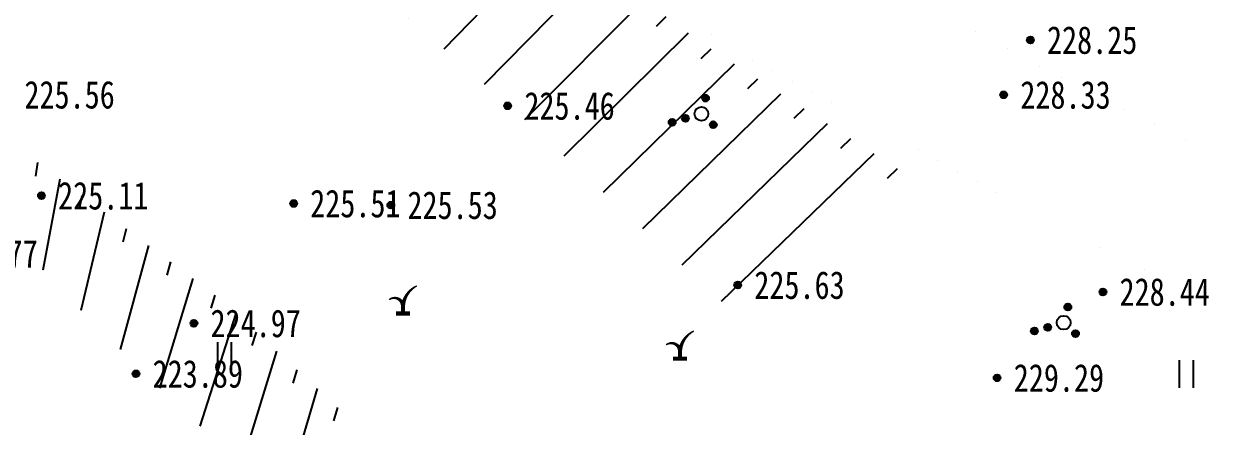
# Model space of a CAD drawing. Header units: millimetres. Extents: x -725 to 2274960, y -506 to 2980382.
# Drawn here: x 560528.47 to 560571.52, y 2885505.5 to 2885520.03 of the extents above; entities that cross this region are included whole.
import ezdxf
from ezdxf.enums import TextEntityAlignment as Align

# ---------------------------------------------------------------- set-up
doc = ezdxf.new("R2010")
doc.units = ezdxf.units.MM
doc.header["$LTSCALE"] = 1000
doc.linetypes.add('X3', pattern=[5, 4, -1])
doc.linetypes.add('X4', pattern=[1.6, 0, -1.6])
for name, color, linetype in [('assist', 8, 'Continuous'), ('DLSS', 8, 'Continuous'), ('DMTZ', 8, 'Continuous'), ('GCD', 8, 'Continuous'), ('SXSS', 5, 'Continuous'), ('YHJ_剖面_梁板', 4, 'Continuous'), ('ZBTZ', 8, 'Continuous')]:
    doc.layers.add(name, color=color, linetype=linetype)
doc.styles.add('等线体', font='simhei.ttf')
doc.linetypes.add('1161', pattern='A,0,[149,AAA.SHX,S=0.15,R=0,X=0,Y=0],-1.6', length=1.6)

# ---------------------------------------------------------------- blocks, each defined once
blk = doc.blocks.new('gc123')
at = {"flags": 128}
for points in [[(1, 2, 0.1, 0.3, 0.253002), (0, 0.555, 0.15, 0.15, 0)], [(0, 0.555, 0.3, 0.1, 0.588194), (-1, 1, 0.05, 0.1, 0)]]:
    blk.add_lwpolyline(points, format="xyseb", dxfattribs=at)
at = {"linetype": 'Continuous', "const_width": 0.3}
blk.add_lwpolyline([(-0.5, 0), (0.5, 0)], dxfattribs=at)
at = {"linetype": 'Continuous', "const_width": 0.3, "flags": 128}
blk.add_lwpolyline([(0, 0.555), (0, 0)], dxfattribs=at)
blk = doc.blocks.new('*U36')
at = {"linetype": 'Continuous'}
for points in [[(-0.25, 2.2), (-0.238, 2.123), (-0.238, 2.277)], [(-0.238, 2.277), (-0.202, 2.053), (-0.202, 2.347)], [(-0.202, 2.053), (-0.238, 2.277), (-0.238, 2.123)], [(-0.202, 2.347), (-0.147, 1.998), (-0.147, 2.402)], [(-0.147, 1.998), (-0.202, 2.347), (-0.202, 2.053)], [(-0.147, 2.402), (-0.077, 1.962), (-0.077, 2.438)], [(-0.077, 1.962), (-0.147, 2.402), (-0.147, 1.998)], [(-0.077, 2.438), (0, 1.95), (0, 2.45)], [(0, 1.95), (-0.077, 2.438), (-0.077, 1.962)], [(0, 2.45), (0.077, 1.962), (0.077, 2.438)], [(0.077, 1.962), (0, 2.45), (0, 1.95)], [(0.077, 2.438), (0.147, 1.998), (0.147, 2.402)], [(0.147, 1.998), (0.077, 2.438), (0.077, 1.962)], [(0.147, 2.402), (0.202, 2.053), (0.202, 2.347)], [(0.202, 2.053), (0.147, 2.402), (0.147, 1.998)], [(0.202, 2.347), (0.238, 2.123), (0.238, 2.277)], [(0.238, 2.123), (0.202, 2.347), (0.202, 2.053)], [(0.25, 2.2), (0.238, 2.277), (0.238, 2.123)]]:
    blk.add_solid(points, dxfattribs=at)
blk = doc.blocks.new('*U35')
at = {"linetype": 'Continuous'}
for points in [[(-0.25, 1.2), (-0.238, 1.123), (-0.238, 1.277)], [(-0.238, 1.277), (-0.202, 1.053), (-0.202, 1.347)], [(-0.202, 1.053), (-0.238, 1.277), (-0.238, 1.123)], [(-0.202, 1.347), (-0.147, 0.998), (-0.147, 1.402)], [(-0.147, 0.998), (-0.202, 1.347), (-0.202, 1.053)], [(-0.147, 1.402), (-0.077, 0.962), (-0.077, 1.438)], [(-0.077, 0.962), (-0.147, 1.402), (-0.147, 0.998)], [(-0.077, 1.438), (0, 0.95), (0, 1.45)], [(0, 0.95), (-0.077, 1.438), (-0.077, 0.962)], [(0, 1.45), (0.077, 0.962), (0.077, 1.438)], [(0.077, 0.962), (0, 1.45), (0, 0.95)], [(0.077, 1.438), (0.147, 0.998), (0.147, 1.402)], [(0.147, 0.998), (0.077, 1.438), (0.077, 0.962)], [(0.147, 1.402), (0.202, 1.053), (0.202, 1.347)], [(0.202, 1.053), (0.147, 1.402), (0.147, 0.998)], [(0.202, 1.347), (0.238, 1.123), (0.238, 1.277)], [(0.238, 1.123), (0.202, 1.347), (0.202, 1.053)], [(0.25, 1.2), (0.238, 1.277), (0.238, 1.123)]]:
    blk.add_solid(points, dxfattribs=at)
blk = doc.blocks.new('*U34')
at = {"linetype": 'Continuous'}
for points in [[(-1.25, -0.6), (-1.238, -0.677), (-1.238, -0.523)], [(-1.238, -0.523), (-1.202, -0.747), (-1.202, -0.453)], [(-1.202, -0.747), (-1.238, -0.523), (-1.238, -0.677)], [(-1.202, -0.453), (-1.147, -0.802), (-1.147, -0.398)], [(-1.147, -0.802), (-1.202, -0.453), (-1.202, -0.747)], [(-1.147, -0.398), (-1.077, -0.838), (-1.077, -0.362)], [(-1.077, -0.838), (-1.147, -0.398), (-1.147, -0.802)], [(-1.077, -0.362), (-1, -0.85), (-1, -0.35)], [(-1, -0.85), (-1.077, -0.362), (-1.077, -0.838)], [(-1, -0.35), (-0.923, -0.838), (-0.923, -0.362)], [(-0.923, -0.838), (-1, -0.35), (-1, -0.85)], [(-0.923, -0.362), (-0.853, -0.802), (-0.853, -0.398)], [(-0.853, -0.802), (-0.923, -0.362), (-0.923, -0.838)], [(-0.853, -0.398), (-0.798, -0.747), (-0.798, -0.453)], [(-0.798, -0.747), (-0.853, -0.398), (-0.853, -0.802)], [(-0.798, -0.453), (-0.762, -0.677), (-0.762, -0.523)], [(-0.762, -0.677), (-0.798, -0.453), (-0.798, -0.747)], [(-0.75, -0.6), (-0.762, -0.523), (-0.762, -0.677)]]:
    blk.add_solid(points, dxfattribs=at)
blk = doc.blocks.new('*U33')
at = {"linetype": 'Continuous'}
for points in [[(0.75, -0.6), (0.762, -0.677), (0.762, -0.523)], [(0.762, -0.523), (0.798, -0.747), (0.798, -0.453)], [(0.798, -0.747), (0.762, -0.523), (0.762, -0.677)], [(0.798, -0.453), (0.853, -0.802), (0.853, -0.398)], [(0.853, -0.802), (0.798, -0.453), (0.798, -0.747)], [(0.853, -0.398), (0.923, -0.838), (0.923, -0.362)], [(0.923, -0.838), (0.853, -0.398), (0.853, -0.802)], [(0.923, -0.362), (1, -0.85), (1, -0.35)], [(1, -0.85), (0.923, -0.362), (0.923, -0.838)], [(1, -0.35), (1.077, -0.838), (1.077, -0.362)], [(1.077, -0.838), (1, -0.35), (1, -0.85)], [(1.077, -0.362), (1.147, -0.802), (1.147, -0.398)], [(1.147, -0.802), (1.077, -0.362), (1.077, -0.838)], [(1.147, -0.398), (1.202, -0.747), (1.202, -0.453)], [(1.202, -0.747), (1.147, -0.398), (1.147, -0.802)], [(1.202, -0.453), (1.238, -0.677), (1.238, -0.523)], [(1.238, -0.677), (1.202, -0.453), (1.202, -0.747)], [(1.25, -0.6), (1.238, -0.523), (1.238, -0.677)]]:
    blk.add_solid(points, dxfattribs=at)
blk = doc.blocks.new('gc160')
for centre, radius in [((0, 2.2), 0.25), ((0, 1.2), 0.25), ((0, 0), 0.5), ((-1, -0.6), 0.25), ((1, -0.6), 0.25)]:
    blk.add_circle(centre, radius)
at = {"linetype": 'Continuous'}
for name in ['*U36', '*U35', '*U34', '*U33']:
    blk.add_blockref(name, (0, 0), dxfattribs=at)
blk = doc.blocks.new('gc121')
for p, q in [((-0.5, 0), (-0.5, 2)), ((0.5, 0), (0.5, 2))]:
    blk.add_line(p, q)
blk = doc.blocks.new('gc200')
h = blk.add_hatch(color=256)
edge = h.paths.add_edge_path()
edge.add_arc((0, 0), 0.25, 0, 360)
blk.add_circle((0, 0), 0.25)

msp = doc.modelspace()

# ---------------------------------------------------------------- linework, layer by layer
at = {"layer": 'assist', "linetype": 'Continuous', "const_width": 0.00000222, "flags": 128}
for points in [[(560512.7141, 2885549.993), (560534.0751, 2885533.181), (560553.0125, 2885519.2965), (560560.5104, 2885514.4734), (560554.7196, 2885509.0282), (560546.7458, 2885516.4004), (560540.3948, 2885521.9596), (560533.5799, 2885527.0446), (560524.8251, 2885534.1076), (560516.5108, 2885540.654), (560510.8433, 2885546.1469)], [(560512.7141, 2885549.993), (560534.0751, 2885533.181), (560553.0125, 2885519.2965), (560560.5104, 2885514.4734), (560554.7196, 2885509.0282), (560546.7458, 2885516.4004), (560540.3948, 2885521.9596), (560533.5799, 2885527.0446), (560524.8251, 2885534.1076), (560516.5108, 2885540.654), (560510.8433, 2885546.1469)], [(560502.7426, 2885535.0227), (560512.0301, 2885527.3766), (560520.5584, 2885521.2957), (560535.5478, 2885510.1043), (560547.484, 2885499.0762), (560557.0316, 2885491.223), (560555.0604, 2885488.0627), (560553.4079, 2885488.6674), (560548.2545, 2885491.2344), (560545.1701, 2885494.1056), (560541.4736, 2885498.9782), (560539.4783, 2885501.6866), (560534.38, 2885505.8691), (560529.8916, 2885510.3129), (560526.325, 2885514.2672), (560518.6959, 2885518.4828), (560512.9185, 2885522.7889), (560502.4777, 2885531.8897)], [(560502.7426, 2885535.0227), (560512.0301, 2885527.3766), (560520.5584, 2885521.2957), (560535.5478, 2885510.1043), (560547.484, 2885499.0762), (560557.0316, 2885491.223), (560555.0604, 2885488.0627), (560553.4079, 2885488.6674), (560548.2545, 2885491.2344), (560545.1701, 2885494.1056), (560541.4736, 2885498.9782), (560539.4783, 2885501.6866), (560534.38, 2885505.8691), (560529.8916, 2885510.3129), (560526.325, 2885514.2672), (560518.6959, 2885518.4828), (560512.9185, 2885522.7889), (560502.4777, 2885531.8897)]]:
    msp.add_lwpolyline(points, close=True, dxfattribs=at)
at = {"layer": 'assist', "linetype": 'Continuous', "flags": 128}
msp.add_lwpolyline([(560564.6482, 2885519.6105, 0.00000222, 0.00000222, 0), (560560.3954, 2885521.9674, 0.00000222, 0.00000222, 0), (560551.8499, 2885527.54, 0.00000222, 0.00000222, 0), (560546.1687, 2885531.6771, 0.00000222, 0.00000222, 0), (560541.0508, 2885536.5735, 0.00000222, 0.00000222, 0), (560536.7287, 2885540.9619, 0.00000222, 0.00000222, 0), (560532.277, 2885545.1798, 0.00000222, 0.00000222, 0), (560536.5459, 2885548.3476, 0.00000222, 0.00000222, 0), (560548.1419, 2885537.7451, 0.00000222, 0.00000222, 0), (560553.8853, 2885532.8023, 0.00000222, 0.00000222, 0), (560564.2244, 2885525.1834, 0.00000222, 0.00000222, 0), (560567.9688, 2885523.3267, 0.00000222, 0.00000222, 0)], format="xyseb", close=True, dxfattribs=at)
msp.add_lwpolyline([(560564.6482, 2885519.6105, 0.00000222, 0.00000222, 0), (560560.3954, 2885521.9674, 0.00000222, 0.00000222, 0), (560551.8499, 2885527.54, 0.00000222, 0.00000222, 0), (560546.1687, 2885531.6771, 0.00000222, 0.00000222, 0), (560541.0508, 2885536.5735, 0.00000222, 0.00000222, 0), (560536.7287, 2885540.9619, 0.00000222, 0.00000222, 0), (560532.277, 2885545.1798, 0.00000222, 0.00000222, 0), (560536.5459, 2885548.3476, 0.00000222, 0.00000222, 0), (560548.1419, 2885537.7451, 0.00000222, 0.00000222, 0), (560553.8853, 2885532.8023, 0.00000222, 0.00000222, 0), (560564.2244, 2885525.1834, 0.00000222, 0.00000222, 0), (560567.9688, 2885523.3267, 0.00000222, 0.00000222, 0)], format="xyseb", close=True, dxfattribs=at)
at = {"layer": 'DLSS', "linetype": 'X3', "const_width": 0.0001, "flags": 128}
for points, elevation in [([(560602.7051, 2885498.5574), (560587.9401, 2885503.5184), (560577.2169, 2885507.2568), (560567.1558, 2885512.0239), (560553.8781, 2885519.2211), (560538.0305, 2885531.2246), (560524.6792, 2885542.6793), (560513.0957, 2885552.6893), (560495.4796, 2885568.2188), (560484.0251, 2885577.9468), (560458.6705, 2885596.5553), (560431.8988, 2885614.212), (560412.7416, 2885627.4434), (560396.9685, 2885635.5986), (560390.6671, 2885639.1491)], 222.1495), ([(560412.158, 2885633.289), (560418.9093, 2885629.2711), (560425.987, 2885624.5234), (560438.1994, 2885616.0126), (560446.8462, 2885610.0254), (560461.2674, 2885600.435), (560468.4164, 2885595.6736), (560482.6738, 2885585.0549), (560495.5396, 2885574.2139), (560510.3611, 2885561.808), (560525.307, 2885548.57), (560534.2104, 2885540.6416), (560541.3275, 2885534.5549), (560549.242, 2885528.2381), (560556.1877, 2885523.4429), (560565.2041, 2885518.4674), (560574.7122, 2885513.6644), (560583.2466, 2885510.3415), (560592.3922, 2885506.7754), (560600.8898, 2885504.2336), (560604.4755, 2885502.9819)], 222.9981)]:
    msp.add_lwpolyline(points, dxfattribs=dict(at, elevation=elevation))
at = {"layer": 'DLSS', "color": 4, "const_width": 0.0001, "flags": 128}
for points, elevation in [([(560602.7051, 2885498.5574), (560587.9401, 2885503.5184), (560577.2169, 2885507.2568), (560567.1558, 2885512.0239), (560553.8781, 2885519.2211), (560538.0305, 2885531.2246), (560524.6792, 2885542.6793), (560513.0957, 2885552.6893), (560495.4796, 2885568.2188), (560484.0251, 2885577.9468), (560458.6705, 2885596.5553), (560431.8988, 2885614.212), (560412.7416, 2885627.4434), (560396.9685, 2885635.5986), (560390.6671, 2885639.1491)], 222.1495), ([(560412.158, 2885633.289), (560418.9093, 2885629.2711), (560425.987, 2885624.5234), (560438.1994, 2885616.0126), (560446.8462, 2885610.0254), (560461.2674, 2885600.435), (560468.4164, 2885595.6736), (560482.6738, 2885585.0549), (560495.5396, 2885574.2139), (560510.3611, 2885561.808), (560525.307, 2885548.57), (560534.2104, 2885540.6416), (560541.3275, 2885534.5549), (560549.242, 2885528.2381), (560556.1877, 2885523.4429), (560565.2041, 2885518.4674), (560574.7122, 2885513.6644), (560583.2466, 2885510.3415), (560592.3922, 2885506.7754), (560600.8898, 2885504.2336), (560604.4755, 2885502.9819)], 222.9981)]:
    msp.add_lwpolyline(points, dxfattribs=dict(at, elevation=elevation))
at = {"layer": 'DMTZ', "linetype": 'Continuous'}
for p, q in [((560547.6371, 2885523.2376, 222.2684), (560543.6537, 2885519.107, 222.2684)), ((560547.6371, 2885523.2376, 222.2684), (560543.6537, 2885519.107, 222.2684)), ((560549.2501, 2885522.0551, 222.2684), (560545.1093, 2885517.8329, 222.2684)), ((560549.2501, 2885522.0551, 222.2684), (560545.1093, 2885517.8329, 222.2684)), ((560550.863, 2885520.8725, 222.2684), (560546.5648, 2885516.5588, 222.2684)), ((560550.863, 2885520.8725, 222.2684), (560546.5648, 2885516.5588, 222.2684)), ((560551.6695, 2885520.2812, 222.2684), (560551.3153, 2885519.9283, 222.2684)), ((560551.6695, 2885520.2812, 222.2684), (560551.3153, 2885519.9283, 222.2684)), ((560552.4759, 2885519.6899, 222.2684), (560547.9896, 2885515.2505, 222.2684)), ((560552.4759, 2885519.6899, 222.2684), (560547.9896, 2885515.2505, 222.2684)), ((560553.294, 2885519.1155, 222.2684), (560552.9376, 2885518.7648, 222.2684)), ((560553.294, 2885519.1155, 222.2684), (560552.9376, 2885518.7648, 222.2684)), ((560554.135, 2885518.5745, 222.2684), (560549.41, 2885513.9373, 222.2684)), ((560554.135, 2885518.5745, 222.2684), (560549.41, 2885513.9373, 222.2684)), ((560554.976, 2885518.0335, 222.2684), (560554.6187, 2885517.6837, 222.2684)), ((560554.976, 2885518.0335, 222.2684), (560554.6187, 2885517.6837, 222.2684)), ((560555.817, 2885517.4925, 222.2684), (560550.8303, 2885512.624, 222.2684)), ((560555.817, 2885517.4925, 222.2684), (560550.8303, 2885512.624, 222.2684)), ((560556.658, 2885516.9515, 222.2684), (560556.2999, 2885516.6026, 222.2684)), ((560556.658, 2885516.9515, 222.2684), (560556.2999, 2885516.6026, 222.2684)), ((560557.4991, 2885516.4105, 222.2684), (560552.2507, 2885511.3108, 222.2684)), ((560557.4991, 2885516.4105, 222.2684), (560552.2507, 2885511.3108, 222.2684)), ((560558.3401, 2885515.8695, 222.2684), (560557.9811, 2885515.5215, 222.2684)), ((560558.3401, 2885515.8695, 222.2684), (560557.9811, 2885515.5215, 222.2684)), ((560559.1811, 2885515.3285, 222.2684), (560553.6711, 2885509.9976, 222.2684)), ((560559.1811, 2885515.3285, 222.2684), (560553.6711, 2885509.9976, 222.2684)), ((560528.9687, 2885515.0165, 218.7951), (560528.893, 2885514.5222, 218.7951)), ((560528.9687, 2885515.0165, 218.7951), (560528.893, 2885514.5222, 218.7951)), ((560560.0221, 2885514.7875, 222.2684), (560559.6624, 2885514.4402, 222.2684)), ((560560.0221, 2885514.7875, 222.2684), (560559.6624, 2885514.4402, 222.2684)), ((560529.77, 2885514.4182, 218.7951), (560529.1565, 2885511.1279, 218.7951)), ((560529.77, 2885514.4182, 218.7951), (560529.1565, 2885511.1279, 218.7951)), ((560530.5713, 2885513.8199, 218.7951), (560530.4653, 2885513.3313, 218.7951)), ((560530.5713, 2885513.8199, 218.7951), (560530.4653, 2885513.3313, 218.7951)), ((560531.3726, 2885513.2217, 218.7951), (560530.5329, 2885509.678, 218.7951)), ((560531.3726, 2885513.2217, 218.7951), (560530.5329, 2885509.678, 218.7951)), ((560532.1739, 2885512.6234, 218.7951), (560532.0503, 2885512.1389, 218.7951)), ((560532.1739, 2885512.6234, 218.7951), (560532.0503, 2885512.1389, 218.7951)), ((560532.9752, 2885512.0251, 218.7951), (560531.9542, 2885508.2709, 218.7951)), ((560532.9752, 2885512.0251, 218.7951), (560531.9542, 2885508.2709, 218.7951)), ((560533.7765, 2885511.4269, 218.7951), (560533.6381, 2885510.9464, 218.7951)), ((560533.7765, 2885511.4269, 218.7951), (560533.6381, 2885510.9464, 218.7951)), ((560534.5778, 2885510.8286, 218.7951), (560533.3754, 2885506.8637, 218.7951)), ((560534.5778, 2885510.8286, 218.7951), (560533.3754, 2885506.8637, 218.7951)), ((560535.3791, 2885510.2303, 218.7951), (560535.2277, 2885509.7538, 218.7951)), ((560535.3791, 2885510.2303, 218.7951), (560535.2277, 2885509.7538, 218.7951)), ((560536.1276, 2885509.5687, 218.7951), (560534.8333, 2885505.4972, 218.7951)), ((560536.1276, 2885509.5687, 218.7951), (560534.8333, 2885505.4972, 218.7951)), ((560536.8621, 2885508.89, 218.7951), (560536.7133, 2885508.4127, 218.7951)), ((560536.8621, 2885508.89, 218.7951), (560536.7133, 2885508.4127, 218.7951)), ((560537.5966, 2885508.2114, 218.7951), (560536.3796, 2885504.2287, 218.7951)), ((560537.5966, 2885508.2114, 218.7951), (560536.3796, 2885504.2287, 218.7951)), ((560538.3311, 2885507.5328, 218.7951), (560538.1878, 2885507.0538, 218.7951)), ((560538.3311, 2885507.5328, 218.7951), (560538.1878, 2885507.0538, 218.7951)), ((560539.0656, 2885506.8542, 218.7951), (560537.9258, 2885502.9602, 218.7951)), ((560539.0656, 2885506.8542, 218.7951), (560537.9258, 2885502.9602, 218.7951)), ((560539.8001, 2885506.1756, 218.7951), (560539.6626, 2885505.6948, 218.7951)), ((560539.8001, 2885506.1756, 218.7951), (560539.6626, 2885505.6948, 218.7951))]:
    msp.add_line(p, q, dxfattribs=at)
at = {"layer": 'DMTZ', "linetype": 'Continuous', "const_width": 0.00000222}
for points, elevation in [([(560512.7141, 2885549.993), (560534.0751, 2885533.181), (560553.0125, 2885519.2965), (560560.5104, 2885514.4734)], 222.2684), ([(560512.7141, 2885549.993), (560534.0751, 2885533.181), (560553.0125, 2885519.2965), (560560.5104, 2885514.4734)], 222.2684), ([(560502.7426, 2885535.0227), (560512.0301, 2885527.3766), (560520.5584, 2885521.2957), (560535.5478, 2885510.1043), (560547.484, 2885499.0762), (560557.0316, 2885491.223)], 218.7951), ([(560502.7426, 2885535.0227), (560512.0301, 2885527.3766), (560520.5584, 2885521.2957), (560535.5478, 2885510.1043), (560547.484, 2885499.0762), (560557.0316, 2885491.223)], 218.7951)]:
    msp.add_lwpolyline(points, dxfattribs=dict(at, elevation=elevation))
at = {"layer": 'DMTZ', "linetype": 'X4', "const_width": 0.00000222}
for points, elevation in [([(560510.8433, 2885546.1469), (560516.5108, 2885540.654), (560524.8251, 2885534.1076), (560533.5799, 2885527.0446), (560540.3948, 2885521.9596), (560546.7458, 2885516.4004), (560554.7196, 2885509.0282)], 222.2684), ([(560510.8433, 2885546.1469), (560516.5108, 2885540.654), (560524.8251, 2885534.1076), (560533.5799, 2885527.0446), (560540.3948, 2885521.9596), (560546.7458, 2885516.4004), (560554.7196, 2885509.0282)], 222.2684), ([(560502.4777, 2885531.8897), (560512.9185, 2885522.7889), (560518.6959, 2885518.4828), (560526.325, 2885514.2672), (560529.8916, 2885510.3129), (560534.38, 2885505.8691), (560539.4783, 2885501.6866), (560541.4736, 2885498.9782), (560545.1701, 2885494.1056), (560548.2545, 2885491.2344), (560553.4079, 2885488.6674), (560555.0604, 2885488.0627)], 218.7951), ([(560502.4777, 2885531.8897), (560512.9185, 2885522.7889), (560518.6959, 2885518.4828), (560526.325, 2885514.2672), (560529.8916, 2885510.3129), (560534.38, 2885505.8691), (560539.4783, 2885501.6866), (560541.4736, 2885498.9782), (560545.1701, 2885494.1056), (560548.2545, 2885491.2344), (560553.4079, 2885488.6674), (560555.0604, 2885488.0627)], 218.7951)]:
    msp.add_lwpolyline(points, dxfattribs=dict(at, elevation=elevation))
at = {"layer": 'DMTZ', "linetype": 'Continuous', "elevation": 222.1763}
msp.add_lwpolyline([(560564.6482, 2885519.6105, 0.00000222, 0.00000222, 0), (560560.3954, 2885521.9674, 0.00000222, 0.00000222, 0), (560551.8499, 2885527.54, 0.00000222, 0.00000222, 0), (560546.1687, 2885531.6771, 0.00000222, 0.00000222, 0), (560541.0508, 2885536.5735, 0.00000222, 0.00000222, 0), (560536.7287, 2885540.9619, 0.00000222, 0.00000222, 0), (560532.277, 2885545.1798, 0.00000222, 0.00000222, 0)], format="xyseb", dxfattribs=at)
msp.add_lwpolyline([(560564.6482, 2885519.6105, 0.00000222, 0.00000222, 0), (560560.3954, 2885521.9674, 0.00000222, 0.00000222, 0), (560551.8499, 2885527.54, 0.00000222, 0.00000222, 0), (560546.1687, 2885531.6771, 0.00000222, 0.00000222, 0), (560541.0508, 2885536.5735, 0.00000222, 0.00000222, 0), (560536.7287, 2885540.9619, 0.00000222, 0.00000222, 0), (560532.277, 2885545.1798, 0.00000222, 0.00000222, 0)], format="xyseb", dxfattribs=at)
at = {"layer": 'SXSS', "linetype": 'Continuous', "elevation": 217.1504, "flags": 128}
msp.add_lwpolyline([(560537.0767, 2885503.2669, 0.00000222, 0.00000222, 0), (560533.2022, 2885506.595, 0.00000222, 0.00000222, 0), (560531.0504, 2885509.1007, 0.00000222, 0.00000222, 0), (560528.4552, 2885511.9849, 0.00000222, 0.00000222, 0), (560525.7053, 2885514.0616, 0.00000222, 0.00000222, 0), (560521.0386, 2885516.71, 0.00000222, 0.00000222, 0), (560515.8106, 2885520.3594, 0.00000222, 0.00000222, 0), (560512.416, 2885522.4403, 0.00000222, 0.00000222, 0), (560507.9142, 2885525.2501, 0.00000222, 0.00000222, 0), (560503.9827, 2885528.6497, 0.00000222, 0.00000222, 0), (560497.7395, 2885532.5145, 0.00000222, 0.00000222, 0)], format="xyseb", dxfattribs=at)
msp.add_lwpolyline([(560537.0767, 2885503.2669, 0.00000222, 0.00000222, 0), (560533.2022, 2885506.595, 0.00000222, 0.00000222, 0), (560531.0504, 2885509.1007, 0.00000222, 0.00000222, 0), (560528.4552, 2885511.9849, 0.00000222, 0.00000222, 0), (560525.7053, 2885514.0616, 0.00000222, 0.00000222, 0), (560521.0386, 2885516.71, 0.00000222, 0.00000222, 0), (560515.8106, 2885520.3594, 0.00000222, 0.00000222, 0), (560512.416, 2885522.4403, 0.00000222, 0.00000222, 0), (560507.9142, 2885525.2501, 0.00000222, 0.00000222, 0), (560503.9827, 2885528.6497, 0.00000222, 0.00000222, 0), (560497.7395, 2885532.5145, 0.00000222, 0.00000222, 0)], format="xyseb", dxfattribs=at)
at = {"layer": 'YHJ_剖面_梁板'}
msp.add_circle((589254.9496, 2837256.879), 143124.932, dxfattribs=at)
at = {"layer": 'ZBTZ', "linetype": '1161', "elevation": 218.9526, "flags": 128}
msp.add_lwpolyline([(560560.2482, 2885499.7286, 0.00000222, 0.00000222, 0), (560554.9687, 2885507.8718, 0.00000222, 0.00000222, 0), (560547.7407, 2885514.3577, 0.00000222, 0.00000222, 0), (560537.815, 2885521.9035, 0.00000222, 0.00000222, 0), (560531.6754, 2885527.3923, 0.00000222, 0.00000222, 0), (560521.2324, 2885537.1209, 0.00000222, 0.00000222, 0), (560511.8734, 2885544.656, 0.00000222, 0.00000222, 0), (560510.7734, 2885544.9977, 0.00000222, 0.00000222, 0), (560503.0251, 2885535.0616, 0.00000222, 0.00000222, 0), (560508.9044, 2885529.9365, 0.00000222, 0.00000222, 0), (560514.0288, 2885525.2662, 0.00000222, 0.00000222, 0), (560526.7722, 2885517.7387, 0.00000222, 0.00000222, 0), (560531.0481, 2885514.2918, 0.00000222, 0.00000222, 0), (560538.1285, 2885508.0672, 0.00000222, 0.00000222, 0), (560546.7151, 2885500.6776, 0.00000222, 0.00000222, 0), (560556.3313, 2885493.3076, 0.00000222, 0.00000222, 0), (560558.0464, 2885495.1294, 0.00000222, 0.00000222, 0), (560560.2482, 2885499.7286, 0.00000222, 0.00000222, 0)], format="xyseb", dxfattribs=at)
msp.add_lwpolyline([(560560.2482, 2885499.7286, 0.00000222, 0.00000222, 0), (560554.9687, 2885507.8718, 0.00000222, 0.00000222, 0), (560547.7407, 2885514.3577, 0.00000222, 0.00000222, 0), (560537.815, 2885521.9035, 0.00000222, 0.00000222, 0), (560531.6754, 2885527.3923, 0.00000222, 0.00000222, 0), (560521.2324, 2885537.1209, 0.00000222, 0.00000222, 0), (560511.8734, 2885544.656, 0.00000222, 0.00000222, 0), (560510.7734, 2885544.9977, 0.00000222, 0.00000222, 0), (560503.0251, 2885535.0616, 0.00000222, 0.00000222, 0), (560508.9044, 2885529.9365, 0.00000222, 0.00000222, 0), (560514.0288, 2885525.2662, 0.00000222, 0.00000222, 0), (560526.7722, 2885517.7387, 0.00000222, 0.00000222, 0), (560531.0481, 2885514.2918, 0.00000222, 0.00000222, 0), (560538.1285, 2885508.0672, 0.00000222, 0.00000222, 0), (560546.7151, 2885500.6776, 0.00000222, 0.00000222, 0), (560556.3313, 2885493.3076, 0.00000222, 0.00000222, 0), (560558.0464, 2885495.1294, 0.00000222, 0.00000222, 0), (560560.2482, 2885499.7286, 0.00000222, 0.00000222, 0)], format="xyseb", dxfattribs=at)

# ---------------------------------------------------------------- block references
at = {"layer": 'GCD', "linetype": 'Continuous'}
ref = msp.add_blockref('gc200', (560564.841, 2885519.442, 228.25), dxfattribs=dict(at, xscale=0.5, yscale=0.5, zscale=0.5))
ref.add_attrib('height', '228.25', dxfattribs={"linetype": 'Continuous', "height": 1, "style": '等线体', "width": 0.8}).set_placement((560565.441, 2885519.442, 228.25), align=Align.MIDDLE_LEFT)
ref = msp.add_blockref('gc200', (560564.841, 2885519.442, 228.25), dxfattribs=dict(at, xscale=0.5, yscale=0.5, zscale=0.5))
ref.add_attrib('height', '228.25', dxfattribs={"linetype": 'Continuous', "height": 1, "style": '等线体', "width": 0.8}).set_placement((560565.441, 2885519.442, 228.25), align=Align.MIDDLE_LEFT)
ref = msp.add_blockref('gc200', (560527.893, 2885517.468, 225.563), dxfattribs=dict(at, xscale=0.5, yscale=0.5, zscale=0.5))
ref.add_attrib('height', '225.56', dxfattribs={"linetype": 'Continuous', "height": 1, "style": '等线体', "width": 0.8}).set_placement((560528.493, 2885517.468, 225.563), align=Align.MIDDLE_LEFT)
ref = msp.add_blockref('gc200', (560527.893, 2885517.468, 225.563), dxfattribs=dict(at, xscale=0.5, yscale=0.5, zscale=0.5))
ref.add_attrib('height', '225.56', dxfattribs={"linetype": 'Continuous', "height": 1, "style": '等线体', "width": 0.8}).set_placement((560528.493, 2885517.468, 225.563), align=Align.MIDDLE_LEFT)
ref = msp.add_blockref('gc200', (560563.878, 2885517.462, 228.334), dxfattribs=dict(at, xscale=0.5, yscale=0.5, zscale=0.5))
ref.add_attrib('height', '228.33', dxfattribs={"linetype": 'Continuous', "height": 1, "style": '等线体', "width": 0.8}).set_placement((560564.478, 2885517.462, 228.334), align=Align.MIDDLE_LEFT)
ref = msp.add_blockref('gc200', (560563.878, 2885517.462, 228.334), dxfattribs=dict(at, xscale=0.5, yscale=0.5, zscale=0.5))
ref.add_attrib('height', '228.33', dxfattribs={"linetype": 'Continuous', "height": 1, "style": '等线体', "width": 0.8}).set_placement((560564.478, 2885517.462, 228.334), align=Align.MIDDLE_LEFT)
ref = msp.add_blockref('gc200', (560545.958, 2885517.065, 225.463), dxfattribs=dict(at, xscale=0.5, yscale=0.5, zscale=0.5))
ref.add_attrib('height', '225.46', dxfattribs={"linetype": 'Continuous', "height": 1, "style": '等线体', "width": 0.8}).set_placement((560546.558, 2885517.065, 225.463), align=Align.MIDDLE_LEFT)
ref = msp.add_blockref('gc200', (560545.958, 2885517.065, 225.463), dxfattribs=dict(at, xscale=0.5, yscale=0.5, zscale=0.5))
ref.add_attrib('height', '225.46', dxfattribs={"linetype": 'Continuous', "height": 1, "style": '等线体', "width": 0.8}).set_placement((560546.558, 2885517.065, 225.463), align=Align.MIDDLE_LEFT)
ref = msp.add_blockref('gc200', (560529.109, 2885513.822, 225.11), dxfattribs=dict(at, xscale=0.5, yscale=0.5, zscale=0.5))
ref.add_attrib('height', '225.11', dxfattribs={"linetype": 'Continuous', "height": 1, "style": '等线体', "width": 0.8}).set_placement((560529.709, 2885513.822, 225.11), align=Align.MIDDLE_LEFT)
ref = msp.add_blockref('gc200', (560529.109, 2885513.822, 225.11), dxfattribs=dict(at, xscale=0.5, yscale=0.5, zscale=0.5))
ref.add_attrib('height', '225.11', dxfattribs={"linetype": 'Continuous', "height": 1, "style": '等线体', "width": 0.8}).set_placement((560529.709, 2885513.822, 225.11), align=Align.MIDDLE_LEFT)
ref = msp.add_blockref('gc200', (560538.218, 2885513.539, 225.507), dxfattribs=dict(at, xscale=0.5, yscale=0.5, zscale=0.5))
ref.add_attrib('height', '225.51', dxfattribs={"linetype": 'Continuous', "height": 1, "style": '等线体', "width": 0.8}).set_placement((560538.818, 2885513.539, 225.507), align=Align.MIDDLE_LEFT)
ref = msp.add_blockref('gc200', (560538.218, 2885513.539, 225.507), dxfattribs=dict(at, xscale=0.5, yscale=0.5, zscale=0.5))
ref.add_attrib('height', '225.51', dxfattribs={"linetype": 'Continuous', "height": 1, "style": '等线体', "width": 0.8}).set_placement((560538.818, 2885513.539, 225.507), align=Align.MIDDLE_LEFT)
ref = msp.add_blockref('gc200', (560541.732, 2885513.479, 225.533), dxfattribs=dict(at, xscale=0.5, yscale=0.5, zscale=0.5))
ref.add_attrib('height', '225.53', dxfattribs={"linetype": 'Continuous', "height": 1, "style": '等线体', "width": 0.8}).set_placement((560542.332, 2885513.479, 225.533), align=Align.MIDDLE_LEFT)
ref = msp.add_blockref('gc200', (560541.732, 2885513.479, 225.533), dxfattribs=dict(at, xscale=0.5, yscale=0.5, zscale=0.5))
ref.add_attrib('height', '225.53', dxfattribs={"linetype": 'Continuous', "height": 1, "style": '等线体', "width": 0.8}).set_placement((560542.332, 2885513.479, 225.533), align=Align.MIDDLE_LEFT)
ref = msp.add_blockref('gc200', (560525.109, 2885511.722, 223.77), dxfattribs=dict(at, xscale=0.5, yscale=0.5, zscale=0.5))
ref.add_attrib('height', '223.77', dxfattribs={"linetype": 'Continuous', "height": 1, "style": '等线体', "width": 0.8}).set_placement((560525.709, 2885511.722, 223.77), align=Align.MIDDLE_LEFT)
ref = msp.add_blockref('gc200', (560525.109, 2885511.722, 223.77), dxfattribs=dict(at, xscale=0.5, yscale=0.5, zscale=0.5))
ref.add_attrib('height', '223.77', dxfattribs={"linetype": 'Continuous', "height": 1, "style": '等线体', "width": 0.8}).set_placement((560525.709, 2885511.722, 223.77), align=Align.MIDDLE_LEFT)
ref = msp.add_blockref('gc200', (560554.266, 2885510.593, 225.626), dxfattribs=dict(at, xscale=0.5, yscale=0.5, zscale=0.5))
ref.add_attrib('height', '225.63', dxfattribs={"linetype": 'Continuous', "height": 1, "style": '等线体', "width": 0.8}).set_placement((560554.866, 2885510.593, 225.626), align=Align.MIDDLE_LEFT)
ref = msp.add_blockref('gc200', (560554.266, 2885510.593, 225.626), dxfattribs=dict(at, xscale=0.5, yscale=0.5, zscale=0.5))
ref.add_attrib('height', '225.63', dxfattribs={"linetype": 'Continuous', "height": 1, "style": '等线体', "width": 0.8}).set_placement((560554.866, 2885510.593, 225.626), align=Align.MIDDLE_LEFT)
ref = msp.add_blockref('gc200', (560567.463, 2885510.346, 228.441), dxfattribs=dict(at, xscale=0.5, yscale=0.5, zscale=0.5))
ref.add_attrib('height', '228.44', dxfattribs={"linetype": 'Continuous', "height": 1, "style": '等线体', "width": 0.8}).set_placement((560568.063, 2885510.346, 228.441), align=Align.MIDDLE_LEFT)
ref = msp.add_blockref('gc200', (560567.463, 2885510.346, 228.441), dxfattribs=dict(at, xscale=0.5, yscale=0.5, zscale=0.5))
ref.add_attrib('height', '228.44', dxfattribs={"linetype": 'Continuous', "height": 1, "style": '等线体', "width": 0.8}).set_placement((560568.063, 2885510.346, 228.441), align=Align.MIDDLE_LEFT)
ref = msp.add_blockref('gc200', (560534.616, 2885509.212, 224.966), dxfattribs=dict(at, xscale=0.5, yscale=0.5, zscale=0.5))
ref.add_attrib('height', '224.97', dxfattribs={"linetype": 'Continuous', "height": 1, "style": '等线体', "width": 0.8}).set_placement((560535.216, 2885509.212, 224.966), align=Align.MIDDLE_LEFT)
ref = msp.add_blockref('gc200', (560534.616, 2885509.212, 224.966), dxfattribs=dict(at, xscale=0.5, yscale=0.5, zscale=0.5))
ref.add_attrib('height', '224.97', dxfattribs={"linetype": 'Continuous', "height": 1, "style": '等线体', "width": 0.8}).set_placement((560535.216, 2885509.212, 224.966), align=Align.MIDDLE_LEFT)
ref = msp.add_blockref('gc200', (560532.524, 2885507.388, 223.891), dxfattribs=dict(at, xscale=0.5, yscale=0.5, zscale=0.5))
ref.add_attrib('height', '223.89', dxfattribs={"linetype": 'Continuous', "height": 1, "style": '等线体', "width": 0.8}).set_placement((560533.124, 2885507.388, 223.891), align=Align.MIDDLE_LEFT)
ref = msp.add_blockref('gc200', (560532.524, 2885507.388, 223.891), dxfattribs=dict(at, xscale=0.5, yscale=0.5, zscale=0.5))
ref.add_attrib('height', '223.89', dxfattribs={"linetype": 'Continuous', "height": 1, "style": '等线体', "width": 0.8}).set_placement((560533.124, 2885507.388, 223.891), align=Align.MIDDLE_LEFT)
ref = msp.add_blockref('gc200', (560563.64, 2885507.241, 229.288), dxfattribs=dict(at, xscale=0.5, yscale=0.5, zscale=0.5))
ref.add_attrib('height', '229.29', dxfattribs={"linetype": 'Continuous', "height": 1, "style": '等线体', "width": 0.8}).set_placement((560564.24, 2885507.241, 229.288), align=Align.MIDDLE_LEFT)
ref = msp.add_blockref('gc200', (560563.64, 2885507.241, 229.288), dxfattribs=dict(at, xscale=0.5, yscale=0.5, zscale=0.5))
ref.add_attrib('height', '229.29', dxfattribs={"linetype": 'Continuous', "height": 1, "style": '等线体', "width": 0.8}).set_placement((560564.24, 2885507.241, 229.288), align=Align.MIDDLE_LEFT)
at = {"layer": 'ZBTZ', "linetype": 'Continuous', "xscale": 0.5, "yscale": 0.5, "rotation": 106.0982085634938}
for p in [(560552.9543, 2885516.7781, 222.2684), (560552.9543, 2885516.7781, 222.2684), (560566.0445, 2885509.2351, 232.3029), (560566.0445, 2885509.2351, 232.3029)]:
    msp.add_blockref('gc160', p, dxfattribs=at)
at = {"layer": 'ZBTZ', "linetype": 'Continuous', "xscale": 0.5, "yscale": 0.5}
for name, p in [('gc123', (560542.1711, 2885509.5651, 221.3415)), ('gc123', (560542.1711, 2885509.5651, 221.3415)), ('gc123', (560552.1809, 2885507.9337, 221.3415)), ('gc123', (560552.1809, 2885507.9337, 221.3415)), ('gc121', (560535.7304, 2885507.5329, 218.7951)), ('gc121', (560535.7304, 2885507.5329, 218.7951)), ('gc121', (560570.4828, 2885506.8828, 220.0246)), ('gc121', (560570.4828, 2885506.8828, 220.0246))]:
    msp.add_blockref(name, p, dxfattribs=at)

doc.saveas('drawing.dxf')
